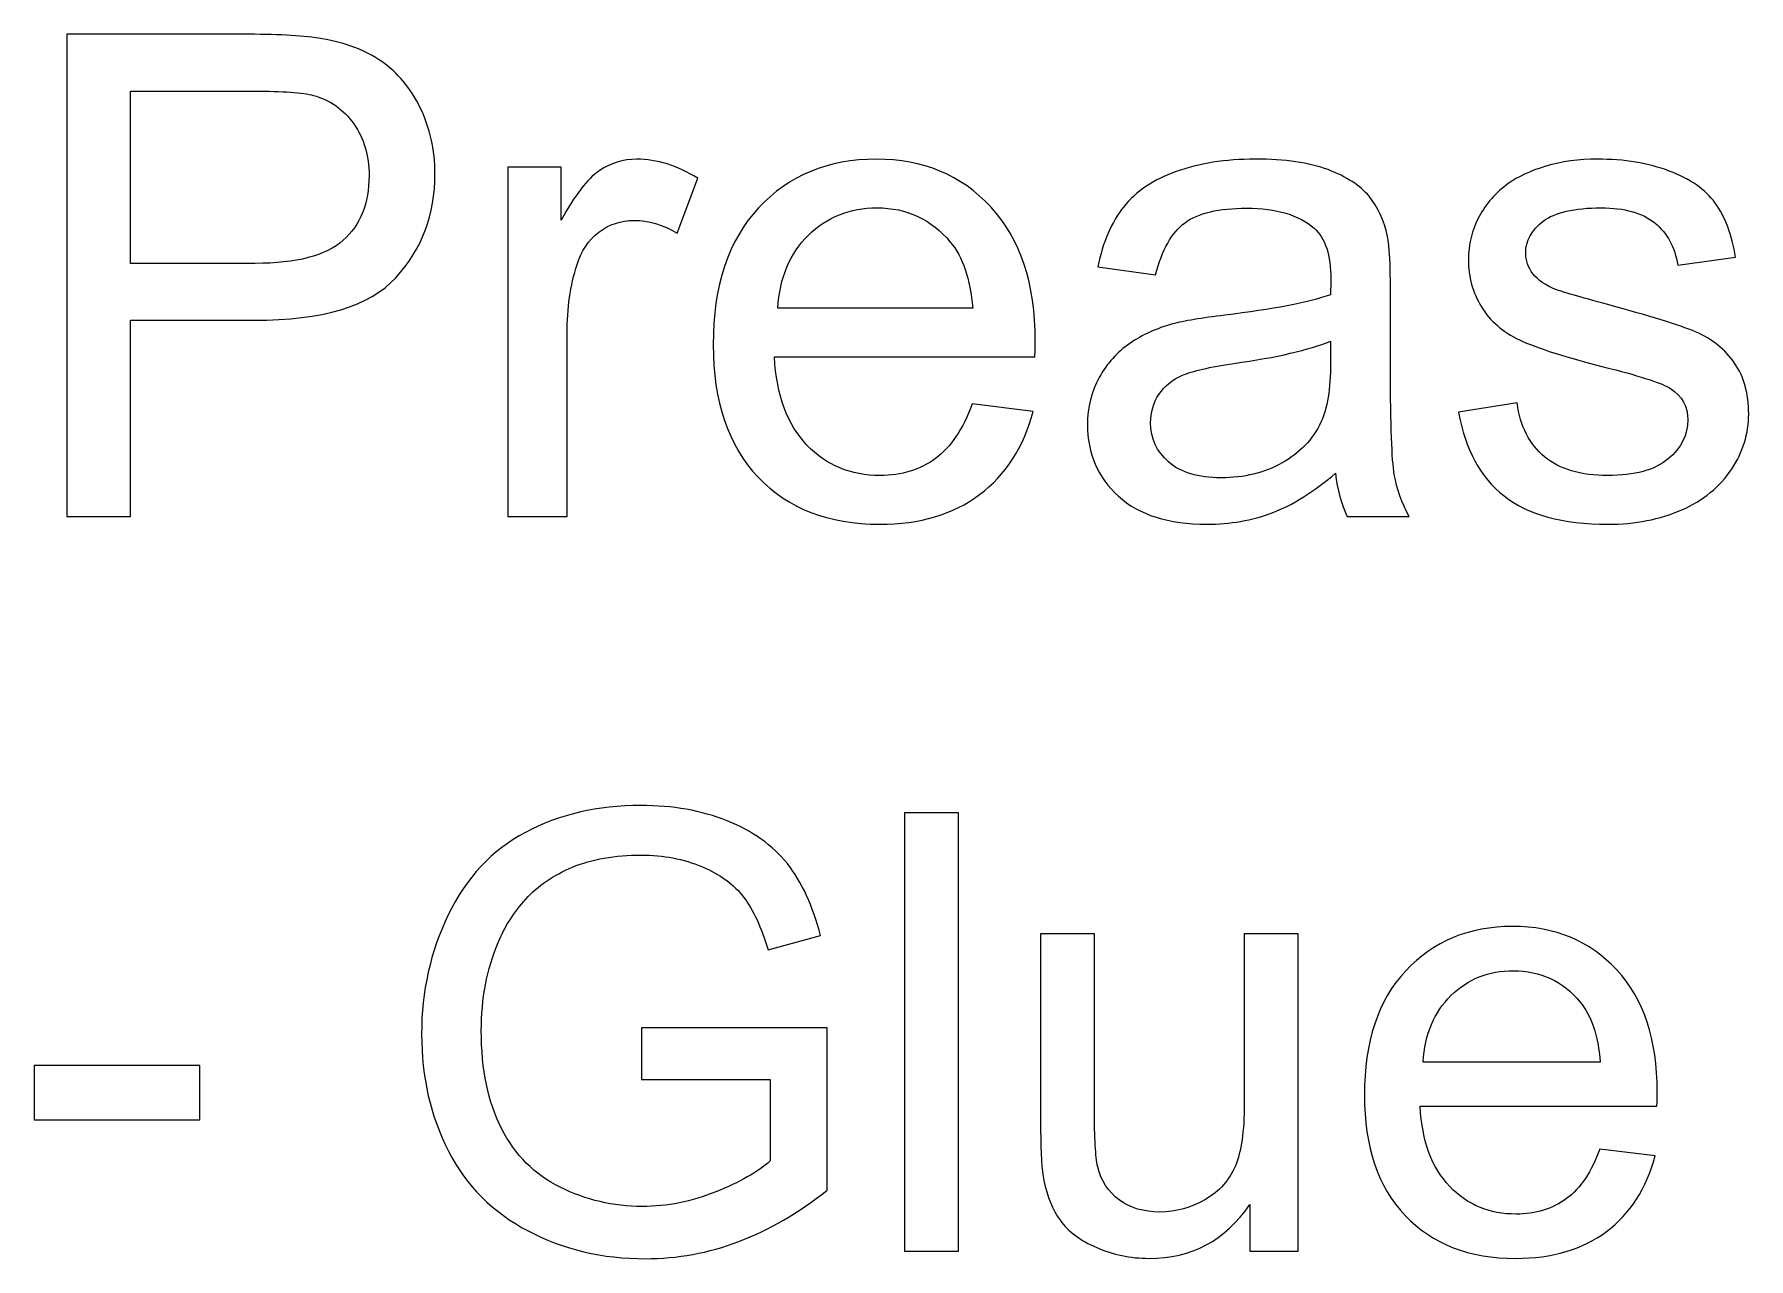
# Model space of a CAD drawing. Header units: centimetres. Extents: x -233 to -82, y 123 to 153.
# Drawn here: x -170.605 to -169.617, y 149.132 to 149.837 of the extents above; entities that cross this region are included whole.
import ezdxf

# ---------------------------------------------------------------- set-up
doc = ezdxf.new("R2010")
doc.units = ezdxf.units.CM
doc.header["$MEASUREMENT"] = 0
doc.layers.add('layer 1', color=7, linetype='Continuous')

msp = doc.modelspace()

# ---------------------------------------------------------------- linework, layer by layer
at = {"layer": 'layer 1'}
for points, knots in [([(-170.58588, 149.55928), (-170.58588, 149.55928), (-170.58588, 149.83703), (-170.58588, 149.83703), (-170.58588, 149.83703), (-170.58588, 149.83703), (-170.48105, 149.83703), (-170.48105, 149.83703), (-170.48105, 149.83703), (-170.46268, 149.83703), (-170.4486, 149.83615), (-170.43881, 149.83439), (-170.43881, 149.83439), (-170.42517, 149.83208), (-170.41373, 149.82779), (-170.40449, 149.82141), (-170.40449, 149.82141), (-170.39536, 149.81503), (-170.38788, 149.80612), (-170.38227, 149.79468), (-170.38227, 149.79468), (-170.37666, 149.78313), (-170.3738, 149.77048), (-170.3738, 149.75673), (-170.3738, 149.75673), (-170.3738, 149.73308), (-170.38128, 149.71317), (-170.39635, 149.69678), (-170.39635, 149.69678), (-170.41142, 149.68039), (-170.43859, 149.67225), (-170.47786, 149.67225), (-170.47786, 149.67225), (-170.47786, 149.67225), (-170.54914, 149.67225), (-170.54914, 149.67225), (-170.54914, 149.67225), (-170.54914, 149.67225), (-170.54914, 149.55928), (-170.54914, 149.55928), (-170.54914, 149.55928), (-170.54914, 149.55928), (-170.58588, 149.55928), (-170.58588, 149.55928)], [0, 0, 0, 0, 0.083333, 0.083333, 0.083333, 0.083333, 0.166667, 0.166667, 0.166667, 0.166667, 0.25, 0.25, 0.25, 0.25, 0.333333, 0.333333, 0.333333, 0.333333, 0.416667, 0.416667, 0.416667, 0.416667, 0.5, 0.5, 0.5, 0.5, 0.583333, 0.583333, 0.583333, 0.583333, 0.666667, 0.666667, 0.666667, 0.666667, 0.75, 0.75, 0.75, 0.75, 0.833333, 0.833333, 0.833333, 0.833333, 1, 1, 1, 1]), ([(-170.54914, 149.70503), (-170.54914, 149.70503), (-170.47731, 149.70503), (-170.47731, 149.70503), (-170.47731, 149.70503), (-170.45355, 149.70503), (-170.43672, 149.70943), (-170.42671, 149.71834), (-170.42671, 149.71834), (-170.4167, 149.72714), (-170.41175, 149.73957), (-170.41175, 149.75563), (-170.41175, 149.75563), (-170.41175, 149.76718), (-170.41472, 149.77719), (-170.42055, 149.78544), (-170.42055, 149.78544), (-170.42638, 149.79369), (-170.43419, 149.79919), (-170.44376, 149.80183), (-170.44376, 149.80183), (-170.44992, 149.80348), (-170.46136, 149.80425), (-170.47808, 149.80425), (-170.47808, 149.80425), (-170.47808, 149.80425), (-170.54914, 149.80425), (-170.54914, 149.80425), (-170.54914, 149.80425), (-170.54914, 149.80425), (-170.54914, 149.70503), (-170.54914, 149.70503)], [0, 0, 0, 0, 0.111111, 0.111111, 0.111111, 0.111111, 0.222222, 0.222222, 0.222222, 0.222222, 0.333333, 0.333333, 0.333333, 0.333333, 0.444444, 0.444444, 0.444444, 0.444444, 0.555556, 0.555556, 0.555556, 0.555556, 0.666667, 0.666667, 0.666667, 0.666667, 0.777778, 0.777778, 0.777778, 0.777778, 1, 1, 1, 1]), ([(-170.33178, 149.55928), (-170.33178, 149.55928), (-170.33178, 149.76047), (-170.33178, 149.76047), (-170.33178, 149.76047), (-170.33178, 149.76047), (-170.30109, 149.76047), (-170.30109, 149.76047), (-170.30109, 149.76047), (-170.30109, 149.76047), (-170.30109, 149.73), (-170.30109, 149.73), (-170.30109, 149.73), (-170.29328, 149.7443), (-170.28602, 149.75376), (-170.27931, 149.75827), (-170.27931, 149.75827), (-170.27271, 149.76278), (-170.26545, 149.76509), (-170.25753, 149.76509), (-170.25753, 149.76509), (-170.24598, 149.76509), (-170.23432, 149.76146), (-170.22244, 149.75409), (-170.22244, 149.75409), (-170.22244, 149.75409), (-170.23421, 149.72241), (-170.23421, 149.72241), (-170.23421, 149.72241), (-170.24246, 149.72736), (-170.25082, 149.72978), (-170.25918, 149.72978), (-170.25918, 149.72978), (-170.26666, 149.72978), (-170.27337, 149.72758), (-170.27931, 149.72307), (-170.27931, 149.72307), (-170.28525, 149.71856), (-170.28943, 149.7124), (-170.29196, 149.70437), (-170.29196, 149.70437), (-170.29581, 149.69227), (-170.29768, 149.67907), (-170.29768, 149.66466), (-170.29768, 149.66466), (-170.29768, 149.66466), (-170.29768, 149.55928), (-170.29768, 149.55928), (-170.29768, 149.55928), (-170.29768, 149.55928), (-170.33178, 149.55928), (-170.33178, 149.55928)], [0, 0, 0, 0, 0.071429, 0.071429, 0.071429, 0.071429, 0.142857, 0.142857, 0.142857, 0.142857, 0.214286, 0.214286, 0.214286, 0.214286, 0.285714, 0.285714, 0.285714, 0.285714, 0.357143, 0.357143, 0.357143, 0.357143, 0.428571, 0.428571, 0.428571, 0.428571, 0.5, 0.5, 0.5, 0.5, 0.571429, 0.571429, 0.571429, 0.571429, 0.642857, 0.642857, 0.642857, 0.642857, 0.714286, 0.714286, 0.714286, 0.714286, 0.785714, 0.785714, 0.785714, 0.785714, 0.857143, 0.857143, 0.857143, 0.857143, 1, 1, 1, 1]), ([(-170.06437, 149.62407), (-170.06437, 149.62407), (-170.02917, 149.61967), (-170.02917, 149.61967), (-170.02917, 149.61967), (-170.03478, 149.5991), (-170.04501, 149.58315), (-170.06008, 149.57182), (-170.06008, 149.57182), (-170.07515, 149.56049), (-170.09429, 149.55477), (-170.11761, 149.55477), (-170.11761, 149.55477), (-170.14709, 149.55477), (-170.17041, 149.56379), (-170.18768, 149.58194), (-170.18768, 149.58194), (-170.20495, 149.60009), (-170.21353, 149.6255), (-170.21353, 149.65817), (-170.21353, 149.65817), (-170.21353, 149.69205), (-170.20484, 149.71834), (-170.18735, 149.73704), (-170.18735, 149.73704), (-170.16986, 149.75574), (-170.14731, 149.76509), (-170.11948, 149.76509), (-170.11948, 149.76509), (-170.09264, 149.76509), (-170.07064, 149.75596), (-170.05359, 149.73759), (-170.05359, 149.73759), (-170.03654, 149.71922), (-170.02796, 149.69348), (-170.02796, 149.66026), (-170.02796, 149.66026), (-170.02796, 149.65828), (-170.02807, 149.6552), (-170.02818, 149.65113), (-170.02818, 149.65113), (-170.02818, 149.65113), (-170.17822, 149.65113), (-170.17822, 149.65113), (-170.17822, 149.65113), (-170.17701, 149.62902), (-170.17074, 149.61219), (-170.15952, 149.60042), (-170.15952, 149.60042), (-170.1483, 149.58865), (-170.13422, 149.58282), (-170.11739, 149.58282), (-170.11739, 149.58282), (-170.10496, 149.58282), (-170.09429, 149.58612), (-170.08538, 149.59272), (-170.08538, 149.59272), (-170.07658, 149.59921), (-170.06954, 149.60966), (-170.06437, 149.62407)], [0, 0, 0, 0, 0.0625, 0.0625, 0.0625, 0.0625, 0.125, 0.125, 0.125, 0.125, 0.1875, 0.1875, 0.1875, 0.1875, 0.25, 0.25, 0.25, 0.25, 0.3125, 0.3125, 0.3125, 0.3125, 0.375, 0.375, 0.375, 0.375, 0.4375, 0.4375, 0.4375, 0.4375, 0.5, 0.5, 0.5, 0.5, 0.5625, 0.5625, 0.5625, 0.5625, 0.625, 0.625, 0.625, 0.625, 0.6875, 0.6875, 0.6875, 0.6875, 0.75, 0.75, 0.75, 0.75, 0.8125, 0.8125, 0.8125, 0.8125, 0.875, 0.875, 0.875, 0.875, 1, 1, 1, 1]), ([(-169.85504, 149.58414), (-169.86769, 149.57336), (-169.87979, 149.56577), (-169.89145, 149.56137), (-169.89145, 149.56137), (-169.90322, 149.55697), (-169.91576, 149.55477), (-169.92907, 149.55477), (-169.92907, 149.55477), (-169.95118, 149.55477), (-169.96823, 149.56016), (-169.98011, 149.57094), (-169.98011, 149.57094), (-169.99199, 149.58172), (-169.99793, 149.59547), (-169.99793, 149.6123), (-169.99793, 149.6123), (-169.99793, 149.6222), (-169.99562, 149.63122), (-169.99111, 149.63936), (-169.99111, 149.63936), (-169.9866, 149.6475), (-169.98077, 149.65399), (-169.97351, 149.65894), (-169.97351, 149.65894), (-169.96625, 149.66389), (-169.95811, 149.66763), (-169.94898, 149.67016), (-169.94898, 149.67016), (-169.94227, 149.67192), (-169.93226, 149.67357), (-169.91873, 149.67522), (-169.91873, 149.67522), (-169.89112, 149.67852), (-169.87088, 149.68248), (-169.8579, 149.68699), (-169.8579, 149.68699), (-169.85779, 149.69172), (-169.85768, 149.69469), (-169.85768, 149.6959), (-169.85768, 149.6959), (-169.85768, 149.70976), (-169.86087, 149.71955), (-169.86736, 149.72527), (-169.86736, 149.72527), (-169.87605, 149.73297), (-169.88903, 149.73682), (-169.90619, 149.73682), (-169.90619, 149.73682), (-169.92225, 149.73682), (-169.93413, 149.73407), (-169.94172, 149.72846), (-169.94172, 149.72846), (-169.94931, 149.72285), (-169.95503, 149.71284), (-169.95866, 149.69854), (-169.95866, 149.69854), (-169.95866, 149.69854), (-169.99199, 149.70305), (-169.99199, 149.70305), (-169.99199, 149.70305), (-169.98902, 149.71735), (-169.98396, 149.7289), (-169.97703, 149.7377), (-169.97703, 149.7377), (-169.9701, 149.74639), (-169.95998, 149.75321), (-169.94689, 149.75794), (-169.94689, 149.75794), (-169.9338, 149.76267), (-169.91851, 149.76509), (-169.90124, 149.76509), (-169.90124, 149.76509), (-169.88408, 149.76509), (-169.87011, 149.76311), (-169.85933, 149.75904), (-169.85933, 149.75904), (-169.84866, 149.75497), (-169.84074, 149.7498), (-169.83568, 149.74375), (-169.83568, 149.74375), (-169.83062, 149.73759), (-169.8271, 149.72989), (-169.82512, 149.72054), (-169.82512, 149.72054), (-169.82391, 149.71471), (-169.82336, 149.70426), (-169.82336, 149.68908), (-169.82336, 149.68908), (-169.82336, 149.68908), (-169.82336, 149.64365), (-169.82336, 149.64365), (-169.82336, 149.64365), (-169.82336, 149.61186), (-169.82259, 149.59184), (-169.82116, 149.58348), (-169.82116, 149.58348), (-169.81973, 149.57501), (-169.81687, 149.56698), (-169.81258, 149.55928), (-169.81258, 149.55928), (-169.81258, 149.55928), (-169.84822, 149.55928), (-169.84822, 149.55928), (-169.84822, 149.55928), (-169.85174, 149.56632), (-169.85405, 149.57457), (-169.85504, 149.58414)], [0, 0, 0, 0, 0.035714, 0.035714, 0.035714, 0.035714, 0.071429, 0.071429, 0.071429, 0.071429, 0.107143, 0.107143, 0.107143, 0.107143, 0.142857, 0.142857, 0.142857, 0.142857, 0.178571, 0.178571, 0.178571, 0.178571, 0.214286, 0.214286, 0.214286, 0.214286, 0.25, 0.25, 0.25, 0.25, 0.285714, 0.285714, 0.285714, 0.285714, 0.321429, 0.321429, 0.321429, 0.321429, 0.357143, 0.357143, 0.357143, 0.357143, 0.392857, 0.392857, 0.392857, 0.392857, 0.428571, 0.428571, 0.428571, 0.428571, 0.464286, 0.464286, 0.464286, 0.464286, 0.5, 0.5, 0.5, 0.5, 0.535714, 0.535714, 0.535714, 0.535714, 0.571429, 0.571429, 0.571429, 0.571429, 0.607143, 0.607143, 0.607143, 0.607143, 0.642857, 0.642857, 0.642857, 0.642857, 0.678571, 0.678571, 0.678571, 0.678571, 0.714286, 0.714286, 0.714286, 0.714286, 0.75, 0.75, 0.75, 0.75, 0.785714, 0.785714, 0.785714, 0.785714, 0.821429, 0.821429, 0.821429, 0.821429, 0.857143, 0.857143, 0.857143, 0.857143, 0.892857, 0.892857, 0.892857, 0.892857, 0.928571, 0.928571, 0.928571, 0.928571, 1, 1, 1, 1]), ([(-169.78409, 149.61934), (-169.78409, 149.61934), (-169.75043, 149.62462), (-169.75043, 149.62462), (-169.75043, 149.62462), (-169.74856, 149.61109), (-169.74328, 149.60075), (-169.73459, 149.5936), (-169.73459, 149.5936), (-169.7259, 149.58645), (-169.7138, 149.58282), (-169.69829, 149.58282), (-169.69829, 149.58282), (-169.68267, 149.58282), (-169.67101, 149.58601), (-169.66342, 149.59239), (-169.66342, 149.59239), (-169.65583, 149.59877), (-169.65209, 149.60625), (-169.65209, 149.61483), (-169.65209, 149.61483), (-169.65209, 149.62253), (-169.65539, 149.62858), (-169.6621, 149.63298), (-169.6621, 149.63298), (-169.66683, 149.63595), (-169.67838, 149.6398), (-169.69697, 149.64453), (-169.69697, 149.64453), (-169.72194, 149.6508), (-169.73932, 149.6563), (-169.749, 149.66092), (-169.749, 149.66092), (-169.75868, 149.66554), (-169.76605, 149.67192), (-169.771, 149.68006), (-169.771, 149.68006), (-169.77595, 149.6882), (-169.77848, 149.69722), (-169.77848, 149.70712), (-169.77848, 149.70712), (-169.77848, 149.71603), (-169.77639, 149.72439), (-169.77232, 149.73198), (-169.77232, 149.73198), (-169.76825, 149.73957), (-169.76264, 149.74595), (-169.75549, 149.75101), (-169.75549, 149.75101), (-169.75021, 149.75497), (-169.74295, 149.75827), (-169.73382, 149.76102), (-169.73382, 149.76102), (-169.72469, 149.76377), (-169.71479, 149.76509), (-169.70434, 149.76509), (-169.70434, 149.76509), (-169.68861, 149.76509), (-169.67475, 149.76278), (-169.66276, 149.75827), (-169.66276, 149.75827), (-169.65077, 149.75376), (-169.64197, 149.7476), (-169.63625, 149.73979), (-169.63625, 149.73979), (-169.63064, 149.73198), (-169.62668, 149.72164), (-169.62459, 149.70855), (-169.62459, 149.70855), (-169.62459, 149.70855), (-169.65792, 149.70404), (-169.65792, 149.70404), (-169.65792, 149.70404), (-169.65946, 149.71438), (-169.66386, 149.72252), (-169.67112, 149.72835), (-169.67112, 149.72835), (-169.67838, 149.73418), (-169.68861, 149.73704), (-169.70192, 149.73704), (-169.70192, 149.73704), (-169.71754, 149.73704), (-169.72865, 149.73451), (-169.73536, 149.72934), (-169.73536, 149.72934), (-169.74207, 149.72417), (-169.74548, 149.71801), (-169.74548, 149.71108), (-169.74548, 149.71108), (-169.74548, 149.70657), (-169.74405, 149.70261), (-169.7413, 149.69909), (-169.7413, 149.69909), (-169.73855, 149.69546), (-169.73415, 149.69238), (-169.72821, 149.69007), (-169.72821, 149.69007), (-169.7248, 149.68875), (-169.71479, 149.68578), (-169.69807, 149.68127), (-169.69807, 149.68127), (-169.67398, 149.67478), (-169.65715, 149.66961), (-169.64758, 149.66554), (-169.64758, 149.66554), (-169.63801, 149.66147), (-169.63053, 149.65542), (-169.62514, 149.64761), (-169.62514, 149.64761), (-169.61975, 149.6398), (-169.617, 149.63001), (-169.617, 149.61835), (-169.617, 149.61835), (-169.617, 149.60702), (-169.6203, 149.59635), (-169.6269, 149.58634), (-169.6269, 149.58634), (-169.63361, 149.57633), (-169.64318, 149.56852), (-169.65561, 149.56302), (-169.65561, 149.56302), (-169.66815, 149.55752), (-169.68234, 149.55477), (-169.69807, 149.55477), (-169.69807, 149.55477), (-169.72425, 149.55477), (-169.74416, 149.56016), (-169.75791, 149.57105), (-169.75791, 149.57105), (-169.77166, 149.58194), (-169.78035, 149.598), (-169.78409, 149.61934)], [0, 0, 0, 0, 0.029412, 0.029412, 0.029412, 0.029412, 0.058824, 0.058824, 0.058824, 0.058824, 0.088235, 0.088235, 0.088235, 0.088235, 0.117647, 0.117647, 0.117647, 0.117647, 0.147059, 0.147059, 0.147059, 0.147059, 0.176471, 0.176471, 0.176471, 0.176471, 0.205882, 0.205882, 0.205882, 0.205882, 0.235294, 0.235294, 0.235294, 0.235294, 0.264706, 0.264706, 0.264706, 0.264706, 0.294118, 0.294118, 0.294118, 0.294118, 0.323529, 0.323529, 0.323529, 0.323529, 0.352941, 0.352941, 0.352941, 0.352941, 0.382353, 0.382353, 0.382353, 0.382353, 0.411765, 0.411765, 0.411765, 0.411765, 0.441176, 0.441176, 0.441176, 0.441176, 0.470588, 0.470588, 0.470588, 0.470588, 0.5, 0.5, 0.5, 0.5, 0.529412, 0.529412, 0.529412, 0.529412, 0.558824, 0.558824, 0.558824, 0.558824, 0.588235, 0.588235, 0.588235, 0.588235, 0.617647, 0.617647, 0.617647, 0.617647, 0.647059, 0.647059, 0.647059, 0.647059, 0.676471, 0.676471, 0.676471, 0.676471, 0.705882, 0.705882, 0.705882, 0.705882, 0.735294, 0.735294, 0.735294, 0.735294, 0.764706, 0.764706, 0.764706, 0.764706, 0.794118, 0.794118, 0.794118, 0.794118, 0.823529, 0.823529, 0.823529, 0.823529, 0.852941, 0.852941, 0.852941, 0.852941, 0.882353, 0.882353, 0.882353, 0.882353, 0.911765, 0.911765, 0.911765, 0.911765, 0.941176, 0.941176, 0.941176, 0.941176, 1, 1, 1, 1]), ([(-170.17635, 149.67918), (-170.17635, 149.67918), (-170.06404, 149.67918), (-170.06404, 149.67918), (-170.06404, 149.67918), (-170.06547, 149.69612), (-170.06976, 149.70888), (-170.07691, 149.71735), (-170.07691, 149.71735), (-170.0878, 149.73044), (-170.10188, 149.73704), (-170.11915, 149.73704), (-170.11915, 149.73704), (-170.13488, 149.73704), (-170.14797, 149.73176), (-170.15864, 149.72131), (-170.15864, 149.72131), (-170.16931, 149.71086), (-170.17525, 149.69678), (-170.17635, 149.67918)], [0, 0, 0, 0, 0.166667, 0.166667, 0.166667, 0.166667, 0.333333, 0.333333, 0.333333, 0.333333, 0.5, 0.5, 0.5, 0.5, 0.666667, 0.666667, 0.666667, 0.666667, 1, 1, 1, 1]), ([(-169.8579, 149.66026), (-169.87022, 149.6552), (-169.88881, 149.65091), (-169.91356, 149.64739), (-169.91356, 149.64739), (-169.92753, 149.6453), (-169.93743, 149.6431), (-169.94326, 149.64057), (-169.94326, 149.64057), (-169.94909, 149.63804), (-169.9536, 149.63441), (-169.95679, 149.62957), (-169.95679, 149.62957), (-169.95998, 149.62462), (-169.96152, 149.61923), (-169.96152, 149.61329), (-169.96152, 149.61329), (-169.96152, 149.60416), (-169.95811, 149.59668), (-169.95118, 149.59063), (-169.95118, 149.59063), (-169.94425, 149.58458), (-169.93424, 149.5815), (-169.92093, 149.5815), (-169.92093, 149.5815), (-169.90784, 149.5815), (-169.89607, 149.58436), (-169.88584, 149.59008), (-169.88584, 149.59008), (-169.87561, 149.5958), (-169.86813, 149.60361), (-169.8634, 149.61362), (-169.8634, 149.61362), (-169.85977, 149.62132), (-169.8579, 149.63265), (-169.8579, 149.64772), (-169.8579, 149.64772), (-169.8579, 149.64772), (-169.8579, 149.66026), (-169.8579, 149.66026)], [0, 0, 0, 0, 0.090909, 0.090909, 0.090909, 0.090909, 0.181818, 0.181818, 0.181818, 0.181818, 0.272727, 0.272727, 0.272727, 0.272727, 0.363636, 0.363636, 0.363636, 0.363636, 0.454545, 0.454545, 0.454545, 0.454545, 0.545455, 0.545455, 0.545455, 0.545455, 0.636364, 0.636364, 0.636364, 0.636364, 0.727273, 0.727273, 0.727273, 0.727273, 0.818182, 0.818182, 0.818182, 0.818182, 1, 1, 1, 1]), ([(-170.2549, 149.23495), (-170.2549, 149.23495), (-170.2549, 149.26465), (-170.2549, 149.26465), (-170.2549, 149.26465), (-170.2549, 149.26465), (-170.1479, 149.26475), (-170.1479, 149.26475), (-170.1479, 149.26475), (-170.1479, 149.26475), (-170.1479, 149.17105), (-170.1479, 149.17105), (-170.1479, 149.17105), (-170.1644, 149.15795), (-170.1813, 149.14815), (-170.1987, 149.14155), (-170.1987, 149.14155), (-170.2162, 149.13495), (-170.2341, 149.13165), (-170.2525, 149.13165), (-170.2525, 149.13165), (-170.2773, 149.13165), (-170.2998, 149.13695), (-170.3201, 149.14765), (-170.3201, 149.14765), (-170.3404, 149.15825), (-170.3557, 149.17355), (-170.366, 149.19365), (-170.366, 149.19365), (-170.3763, 149.21375), (-170.3815, 149.23615), (-170.3815, 149.26105), (-170.3815, 149.26105), (-170.3815, 149.28555), (-170.3764, 149.30855), (-170.3661, 149.32985), (-170.3661, 149.32985), (-170.3558, 149.35115), (-170.341, 149.36695), (-170.3217, 149.37725), (-170.3217, 149.37725), (-170.3024, 149.38755), (-170.2802, 149.39275), (-170.2551, 149.39275), (-170.2551, 149.39275), (-170.2368, 149.39275), (-170.2203, 149.38985), (-170.2055, 149.38395), (-170.2055, 149.38395), (-170.1908, 149.37805), (-170.1792, 149.36975), (-170.1708, 149.35925), (-170.1708, 149.35925), (-170.1625, 149.34865), (-170.1561, 149.33485), (-170.1517, 149.31785), (-170.1517, 149.31785), (-170.1517, 149.31785), (-170.1819, 149.30955), (-170.1819, 149.30955), (-170.1819, 149.30955), (-170.1857, 149.32245), (-170.1904, 149.33255), (-170.196, 149.33995), (-170.196, 149.33995), (-170.2016, 149.34725), (-170.2096, 149.35315), (-170.2201, 149.35755), (-170.2201, 149.35755), (-170.2306, 149.36195), (-170.2422, 149.36415), (-170.2549, 149.36415), (-170.2549, 149.36415), (-170.2702, 149.36415), (-170.2834, 149.36185), (-170.2945, 149.35725), (-170.2945, 149.35725), (-170.3056, 149.35255), (-170.3146, 149.34645), (-170.3214, 149.33885), (-170.3214, 149.33885), (-170.3283, 149.33125), (-170.3336, 149.32295), (-170.3374, 149.31385), (-170.3374, 149.31385), (-170.3439, 149.29825), (-170.3471, 149.28135), (-170.3471, 149.26305), (-170.3471, 149.26305), (-170.3471, 149.24055), (-170.3432, 149.22175), (-170.3354, 149.20665), (-170.3354, 149.20665), (-170.3277, 149.19145), (-170.3164, 149.18015), (-170.3016, 149.17285), (-170.3016, 149.17285), (-170.2868, 149.16545), (-170.2711, 149.16175), (-170.2544, 149.16175), (-170.2544, 149.16175), (-170.2399, 149.16175), (-170.2258, 149.16455), (-170.212, 149.17015), (-170.212, 149.17015), (-170.1983, 149.17565), (-170.1878, 149.18165), (-170.1807, 149.18795), (-170.1807, 149.18795), (-170.1807, 149.18795), (-170.1807, 149.23495), (-170.1807, 149.23495), (-170.1807, 149.23495), (-170.1807, 149.23495), (-170.2549, 149.23495), (-170.2549, 149.23495)], [0, 0, 0, 0, 0.033333, 0.033333, 0.033333, 0.033333, 0.066667, 0.066667, 0.066667, 0.066667, 0.1, 0.1, 0.1, 0.1, 0.133333, 0.133333, 0.133333, 0.133333, 0.166667, 0.166667, 0.166667, 0.166667, 0.2, 0.2, 0.2, 0.2, 0.233333, 0.233333, 0.233333, 0.233333, 0.266667, 0.266667, 0.266667, 0.266667, 0.3, 0.3, 0.3, 0.3, 0.333333, 0.333333, 0.333333, 0.333333, 0.366667, 0.366667, 0.366667, 0.366667, 0.4, 0.4, 0.4, 0.4, 0.433333, 0.433333, 0.433333, 0.433333, 0.466667, 0.466667, 0.466667, 0.466667, 0.5, 0.5, 0.5, 0.5, 0.533333, 0.533333, 0.533333, 0.533333, 0.566667, 0.566667, 0.566667, 0.566667, 0.6, 0.6, 0.6, 0.6, 0.633333, 0.633333, 0.633333, 0.633333, 0.666667, 0.666667, 0.666667, 0.666667, 0.7, 0.7, 0.7, 0.7, 0.733333, 0.733333, 0.733333, 0.733333, 0.766667, 0.766667, 0.766667, 0.766667, 0.8, 0.8, 0.8, 0.8, 0.833333, 0.833333, 0.833333, 0.833333, 0.866667, 0.866667, 0.866667, 0.866667, 0.9, 0.9, 0.9, 0.9, 0.933333, 0.933333, 0.933333, 0.933333, 1, 1, 1, 1]), ([(-170.1033, 149.13595), (-170.1033, 149.13595), (-170.1033, 149.38845), (-170.1033, 149.38845), (-170.1033, 149.38845), (-170.1033, 149.38845), (-170.0723, 149.38845), (-170.0723, 149.38845), (-170.0723, 149.38845), (-170.0723, 149.38845), (-170.0723, 149.13595), (-170.0723, 149.13595), (-170.0723, 149.13595), (-170.0723, 149.13595), (-170.1033, 149.13595), (-170.1033, 149.13595)], [0, 0, 0, 0, 0.2, 0.2, 0.2, 0.2, 0.4, 0.4, 0.4, 0.4, 0.6, 0.6, 0.6, 0.6, 1, 1, 1, 1]), ([(-169.9044, 149.13595), (-169.9044, 149.13595), (-169.9044, 149.16285), (-169.9044, 149.16285), (-169.9044, 149.16285), (-169.9186, 149.14215), (-169.9379, 149.13185), (-169.9624, 149.13185), (-169.9624, 149.13185), (-169.9732, 149.13185), (-169.9833, 149.13395), (-169.9926, 149.13805), (-169.9926, 149.13805), (-170.002, 149.14215), (-170.009, 149.14735), (-170.0135, 149.15365), (-170.0135, 149.15365), (-170.018, 149.15985), (-170.0212, 149.16755), (-170.023, 149.17665), (-170.023, 149.17665), (-170.0243, 149.18275), (-170.0249, 149.19235), (-170.0249, 149.20555), (-170.0249, 149.20555), (-170.0249, 149.20555), (-170.0249, 149.31885), (-170.0249, 149.31885), (-170.0249, 149.31885), (-170.0249, 149.31885), (-169.9939, 149.31885), (-169.9939, 149.31885), (-169.9939, 149.31885), (-169.9939, 149.31885), (-169.9939, 149.21745), (-169.9939, 149.21745), (-169.9939, 149.21745), (-169.9939, 149.20125), (-169.9933, 149.19035), (-169.992, 149.18465), (-169.992, 149.18465), (-169.9901, 149.17655), (-169.9859, 149.17015), (-169.9796, 149.16555), (-169.9796, 149.16555), (-169.9733, 149.16085), (-169.9655, 149.15855), (-169.9562, 149.15855), (-169.9562, 149.15855), (-169.9469, 149.15855), (-169.9382, 149.16095), (-169.93, 149.16575), (-169.93, 149.16575), (-169.9219, 149.17045), (-169.9161, 149.17695), (-169.9127, 149.18515), (-169.9127, 149.18515), (-169.9093, 149.19335), (-169.9076, 149.20525), (-169.9076, 149.22085), (-169.9076, 149.22085), (-169.9076, 149.22085), (-169.9076, 149.31885), (-169.9076, 149.31885), (-169.9076, 149.31885), (-169.9076, 149.31885), (-169.8766, 149.31885), (-169.8766, 149.31885), (-169.8766, 149.31885), (-169.8766, 149.31885), (-169.8766, 149.13595), (-169.8766, 149.13595), (-169.8766, 149.13595), (-169.8766, 149.13595), (-169.9044, 149.13595), (-169.9044, 149.13595)], [0, 0, 0, 0, 0.05, 0.05, 0.05, 0.05, 0.1, 0.1, 0.1, 0.1, 0.15, 0.15, 0.15, 0.15, 0.2, 0.2, 0.2, 0.2, 0.25, 0.25, 0.25, 0.25, 0.3, 0.3, 0.3, 0.3, 0.35, 0.35, 0.35, 0.35, 0.4, 0.4, 0.4, 0.4, 0.45, 0.45, 0.45, 0.45, 0.5, 0.5, 0.5, 0.5, 0.55, 0.55, 0.55, 0.55, 0.6, 0.6, 0.6, 0.6, 0.65, 0.65, 0.65, 0.65, 0.7, 0.7, 0.7, 0.7, 0.75, 0.75, 0.75, 0.75, 0.8, 0.8, 0.8, 0.8, 0.85, 0.85, 0.85, 0.85, 0.9, 0.9, 0.9, 0.9, 1, 1, 1, 1]), ([(-169.7028, 149.19485), (-169.7028, 149.19485), (-169.6708, 149.19085), (-169.6708, 149.19085), (-169.6708, 149.19085), (-169.6759, 149.17215), (-169.6852, 149.15765), (-169.6989, 149.14735), (-169.6989, 149.14735), (-169.7126, 149.13705), (-169.73, 149.13185), (-169.7512, 149.13185), (-169.7512, 149.13185), (-169.778, 149.13185), (-169.7992, 149.14005), (-169.8149, 149.15655), (-169.8149, 149.15655), (-169.8306, 149.17305), (-169.8384, 149.19615), (-169.8384, 149.22585), (-169.8384, 149.22585), (-169.8384, 149.25665), (-169.8305, 149.28055), (-169.8146, 149.29755), (-169.8146, 149.29755), (-169.7987, 149.31455), (-169.7782, 149.32305), (-169.7529, 149.32305), (-169.7529, 149.32305), (-169.7285, 149.32305), (-169.7085, 149.31475), (-169.693, 149.29805), (-169.693, 149.29805), (-169.6775, 149.28135), (-169.6697, 149.25795), (-169.6697, 149.22775), (-169.6697, 149.22775), (-169.6697, 149.22595), (-169.6698, 149.22315), (-169.6699, 149.21945), (-169.6699, 149.21945), (-169.6699, 149.21945), (-169.8063, 149.21945), (-169.8063, 149.21945), (-169.8063, 149.21945), (-169.8052, 149.19935), (-169.7995, 149.18405), (-169.7893, 149.17335), (-169.7893, 149.17335), (-169.7791, 149.16265), (-169.7663, 149.15735), (-169.751, 149.15735), (-169.751, 149.15735), (-169.7397, 149.15735), (-169.73, 149.16035), (-169.7219, 149.16635), (-169.7219, 149.16635), (-169.7139, 149.17225), (-169.7075, 149.18175), (-169.7028, 149.19485)], [0, 0, 0, 0, 0.0625, 0.0625, 0.0625, 0.0625, 0.125, 0.125, 0.125, 0.125, 0.1875, 0.1875, 0.1875, 0.1875, 0.25, 0.25, 0.25, 0.25, 0.3125, 0.3125, 0.3125, 0.3125, 0.375, 0.375, 0.375, 0.375, 0.4375, 0.4375, 0.4375, 0.4375, 0.5, 0.5, 0.5, 0.5, 0.5625, 0.5625, 0.5625, 0.5625, 0.625, 0.625, 0.625, 0.625, 0.6875, 0.6875, 0.6875, 0.6875, 0.75, 0.75, 0.75, 0.75, 0.8125, 0.8125, 0.8125, 0.8125, 0.875, 0.875, 0.875, 0.875, 1, 1, 1, 1]), ([(-169.8046, 149.24495), (-169.8046, 149.24495), (-169.7025, 149.24495), (-169.7025, 149.24495), (-169.7025, 149.24495), (-169.7038, 149.26035), (-169.7077, 149.27195), (-169.7142, 149.27965), (-169.7142, 149.27965), (-169.7241, 149.29155), (-169.7369, 149.29755), (-169.7526, 149.29755), (-169.7526, 149.29755), (-169.7669, 149.29755), (-169.7788, 149.29275), (-169.7885, 149.28325), (-169.7885, 149.28325), (-169.7982, 149.27375), (-169.8036, 149.26095), (-169.8046, 149.24495)], [0, 0, 0, 0, 0.166667, 0.166667, 0.166667, 0.166667, 0.333333, 0.333333, 0.333333, 0.333333, 0.5, 0.5, 0.5, 0.5, 0.666667, 0.666667, 0.666667, 0.666667, 1, 1, 1, 1]), ([(-170.6046, 149.21175), (-170.6046, 149.21175), (-170.6046, 149.24295), (-170.6046, 149.24295), (-170.6046, 149.24295), (-170.6046, 149.24295), (-170.5093, 149.24295), (-170.5093, 149.24295), (-170.5093, 149.24295), (-170.5093, 149.24295), (-170.5093, 149.21175), (-170.5093, 149.21175), (-170.5093, 149.21175), (-170.5093, 149.21175), (-170.6046, 149.21175), (-170.6046, 149.21175)], [0, 0, 0, 0, 0.2, 0.2, 0.2, 0.2, 0.4, 0.4, 0.4, 0.4, 0.6, 0.6, 0.6, 0.6, 1, 1, 1, 1])]:
    msp.add_open_spline(points, degree=3, knots=knots, dxfattribs=at)

doc.saveas('drawing.dxf')
